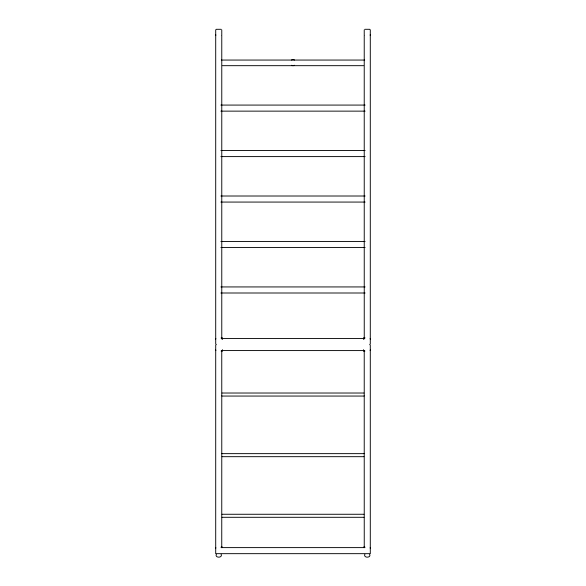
<?xml version="1.0" encoding="UTF-8"?>
<svg xmlns="http://www.w3.org/2000/svg" width="586" height="586" viewBox="0 0 586 586"><rect width="100%" height="100%" fill="white"/><g stroke="black" fill="none" stroke-linecap="round" stroke-linejoin="round"><path stroke-width="0.88" d="M215.707 339.074L215.89 338.642M215.707 548.21L215.89 547.785M370.293 34.757L370.11 35.182M370.293 349.981L370.11 350.413M221.325 350.567L221.164 351.197L221.772 351.197L221.75 350.567L364.228 350.589L364.228 351.197L364.836 351.197L364.675 350.567M364.25 338.913L363.62 339.074L363.62 338.466L364.25 338.488L364.228 65.676L221.772 65.676L221.772 338.466L364.228 338.466L364.228 337.858L364.836 337.858L364.675 338.488M364.675 547.624L364.836 547.002L364.206 547.156L364.25 547.624L364.228 453.945M363.781 547.588L363.62 547.002M221.794 547.588L221.164 547.61L364.836 547.61L364.206 547.588M221.164 29.3L216.315 29.3L215.707 29.908L215.707 343.923L216.315 344.524L215.707 345.132L215.707 553.059M364.836 29.3L369.685 29.3L370.293 29.908L370.293 343.923L369.685 344.524L370.293 345.132L370.293 553.059M221.325 60.058L364.675 60.058M220.878 105.077L365.122 105.077M220.878 111.135L365.122 111.135M220.878 150.543L365.122 150.543M220.878 156.601L365.122 156.601M220.878 196.01L365.122 196.01M220.878 202.067L365.122 202.067M220.878 241.476L365.122 241.476M220.878 247.534L365.122 247.534M220.878 286.935L365.122 286.935M220.878 293L365.122 293M364.836 337.858L363.62 337.858L363.62 339.074M222.072 393.023L363.928 393.023M222.072 396.055L363.928 396.055M222.072 453.645L363.928 453.645M222.072 456.677L363.928 456.677M222.072 514.266L363.928 514.266M222.072 517.299L363.928 517.299M215.707 553.667L370.293 553.667M222.219 547.588L222.38 547.002M221.75 338.913L222.38 339.074L222.38 337.858M215.89 35.182L215.707 34.757M370.11 338.642L370.293 339.074M370.11 547.785L370.293 548.21M215.89 350.413L215.707 349.981M222.38 339.074L221.772 337.858L221.164 337.858L221.325 338.488M221.325 547.624L221.164 547.002L221.794 547.156L221.75 547.624L221.772 453.945M369.685 554.275C371.568 558.15 362.954 558.15 364.836 554.275M364.228 29.908L364.228 34.918M364.228 35.365L364.228 59.611M364.228 60.219L364.228 65.068M364.228 395.755L364.228 350.589L363.62 350.589L363.62 349.981L363.62 351.197M364.228 396.026L364.228 453.674M222.38 351.197L222.38 349.981L222.38 350.589L221.75 350.567L221.772 395.755M221.772 29.908L221.772 34.918M221.772 35.365L221.772 59.611M221.772 60.219L221.772 65.068M221.772 396.026L221.772 453.674M221.164 554.275C223.046 558.15 214.432 558.15 216.315 554.275M294.516 65.273A3.04 3.04 0 0 1 291.484 65.273M291.484 60.014A3.04 3.04 0 0 1 294.516 60.014"/></g></svg>
